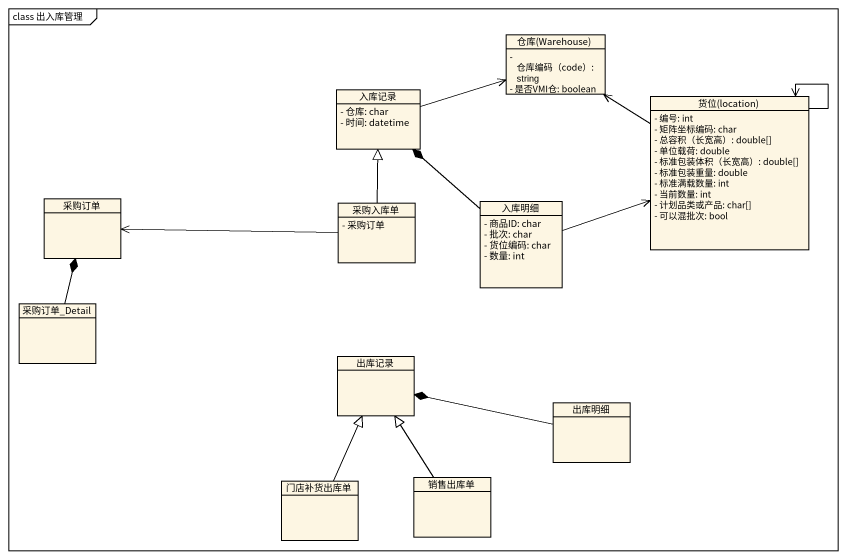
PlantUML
@startuml
mainframe class 出入库管理
hide circle
hide empty members
skinparam classAttributeIconSize 0
class "仓库(Warehouse)" as 仓库_Warehouse {
  - 仓库编码（code）: string
  - 是否VMI仓: boolean
}
class 入库记录 {
  - 仓库: char
  - 时间: datetime
}
class "货位(location)" as 货位_location {
  - 编号: int
  - 矩阵坐标编码: char
  - 总容积（长宽高）: double[]
  - 单位载荷: double
  - 标准包装体积（长宽高）: double[]
  - 标准包装重量: double
  - 标准满载数量: int
  - 当前数量: int
  - 计划品类或产品: char[]
  - 可以混批次: bool
}
class 采购订单
class 采购入库单 {
  - 采购订单
}
class 入库明细 {
  - 商品ID: char
  - 批次: char
  - 货位编码: char
  - 数量: int
}
class 采购订单_Detail
class 出库记录
class 出库明细
class 门店补货出库单
class 销售出库单
入库记录 -right-> 仓库_Warehouse
货位_location -up-> 仓库_Warehouse
货位_location --> 货位_location
采购入库单 -up-|> 入库记录
采购入库单 -left-> 采购订单
入库明细 -up-* 入库记录
入库明细 -right-> 货位_location
采购订单_Detail -up-* 采购订单
出库明细 -left-* 出库记录
门店补货出库单 -up-|> 出库记录
销售出库单 -up-|> 出库记录
@enduml
